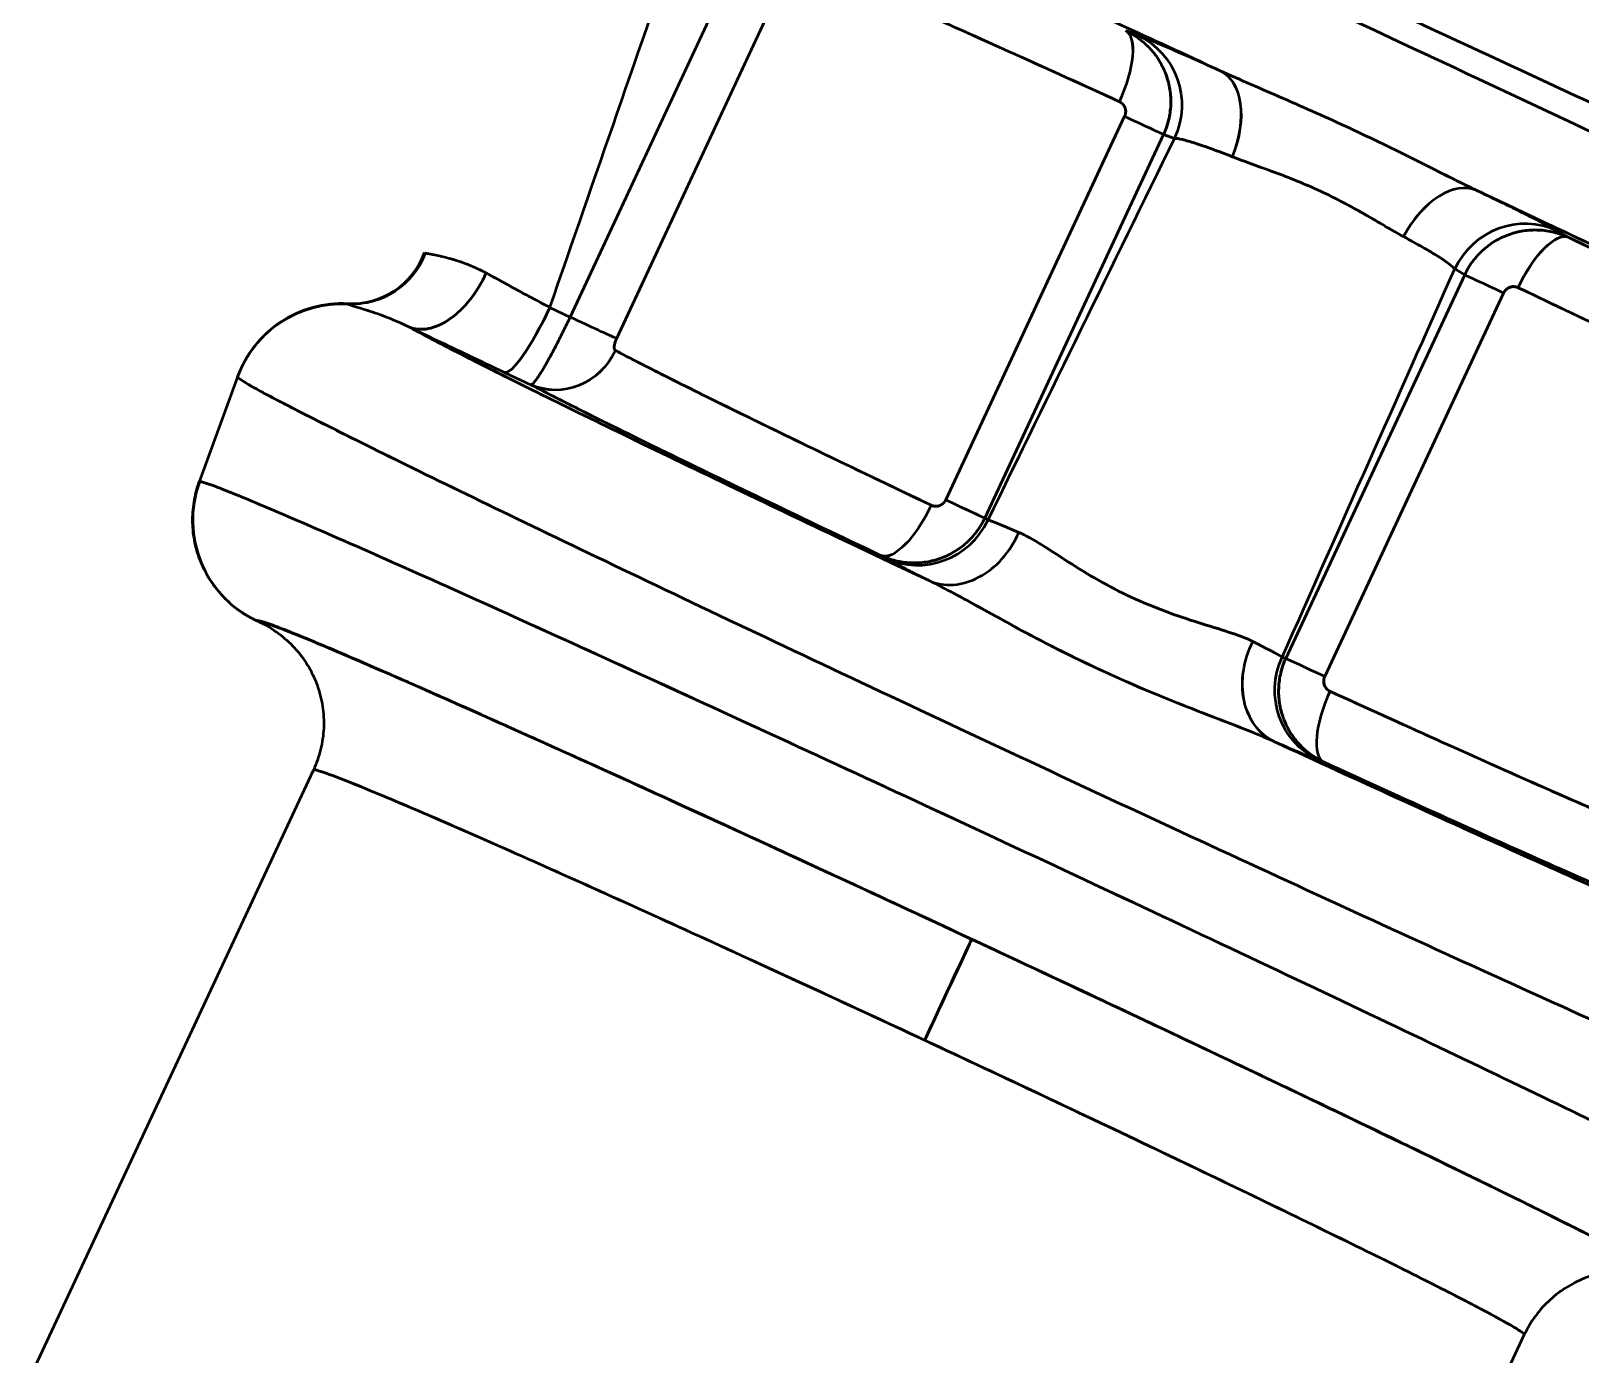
# Model space of a CAD drawing. Header units: millimetres. Extents: x -142 to 142, y -208 to 161.
# Drawn here: x -115.59 to -101.67, y -162.51 to -150.62 of the extents above; entities that cross this region are included whole.
import ezdxf

# ---------------------------------------------------------------- set-up
doc = ezdxf.new("R2010")
doc.units = ezdxf.units.MM
doc.layers.add('1', color=7, linetype='Continuous', true_color=0xffffff)

msp = doc.modelspace()

# ---------------------------------------------------------------- linework, layer by layer
at = {"layer": '1', "color": 251, "linetype": 'Continuous', "lineweight": 50}
for p, q in [((-109.192, -149.856, -1.492), (-110.745, -153.188, -1.492)), ((-110.745, -153.188, 1.492), (-109.192, -149.856, 1.492)), ((-108.775, -150.05, -1.878), (-110.328, -153.382, -1.878)), ((-110.328, -153.382, 1.878), (-108.775, -150.05, 1.878)), ((-105.754, -150.619, -5.682), (-105.646, -150.657, -6.325)), ((-105.646, -150.657, 6.325), (-105.754, -150.619, 5.682)), ((-105.765, -151.385, 5.17), (-107.371, -154.829, 5.17)), ((-107.371, -154.829, -5.17), (-105.765, -151.385, -5.17)), ((-105.415, -151.548, 5.629), (-107.021, -154.993, 5.629)), ((-107.021, -154.993, -5.629), (-105.415, -151.548, -5.629)), ((-105.317, -151.583, 6.216), (-105.415, -151.548, 5.629)), ((-105.415, -151.548, -5.629), (-105.317, -151.583, -6.216)), ((-101.88, -152.413, -6.325), (-101.782, -152.471, -5.682)), ((-101.782, -152.471, 5.682), (-101.88, -152.413, 6.325)), ((-102.711, -152.809, -5.629), (-104.318, -156.253, -5.629)), ((-104.318, -156.253, 5.629), (-102.711, -152.809, 5.629)), ((-102.801, -152.756, -6.216), (-102.711, -152.809, -5.629)), ((-102.711, -152.809, 5.629), (-102.801, -152.756, 6.216)), ((-102.362, -152.972, -5.17), (-103.968, -156.417, -5.17)), ((-103.968, -156.417, 5.17), (-102.362, -152.972, 5.17)), ((-110.927, -153.102, 1.456), (-110.745, -153.188, 1.492)), ((-110.927, -153.102, -1.456), (-110.745, -153.188, -1.492)), ((-113.732, -153.725), (-114.076, -154.668)), ((-111.333, -153.685, -2.133), (-111.099, -153.795, -2.179)), ((-111.333, -153.685, 2.133), (-111.099, -153.795, 2.179)), ((-107.021, -154.993, 5.629), (-106.992, -155.01, 5.824)), ((-106.992, -155.01, -5.824), (-107.021, -154.993, -5.629)), ((-107.912, -155.353, -5.933), (-107.951, -155.331, -5.682)), ((-107.951, -155.331, 5.682), (-107.912, -155.353, 5.933)), ((-113.535, -155.927, 0), (-113.559, -155.916)), ((-104.318, -156.253, -5.629), (-104.35, -156.242, -5.824)), ((-104.35, -156.242, 5.824), (-104.318, -156.253, 5.629)), ((-115.587, -162.694), (-113.051, -157.256)), ((-103.979, -157.182, -5.682), (-104.021, -157.168, -5.933)), ((-104.021, -157.168, 5.933), (-103.979, -157.182, 5.682)), ((-104.711, -167.765), (-102.176, -162.328))]:
    msp.add_line(p, q, dxfattribs=at)
at = {"layer": '1', "color": 251, "linetype": 'Continuous', "lineweight": 50, "extrusion": (-0.848463, 0.388728, 0.359167)}
msp.add_arc((181.58, -17.313, 29.137), 0.6, 89.8618, 178.9285, dxfattribs=at)
at = {"layer": '1', "color": 251, "linetype": 'Continuous', "lineweight": 50, "extrusion": (0.848465, -0.388724, 0.359167)}
msp.add_arc((-181.58, 17.314, -29.138), 0.6, 269.8617, 358.9284, dxfattribs=at)
at = {"layer": '1', "color": 251, "linetype": 'Continuous', "lineweight": 50, "extrusion": (0.164619, -0.057799, -0.984662)}
for centre, start, end in [((-177.845, -50.181, -2.456), 5.7409, 95.5674), ((-182.057, -44.269, -13.882), 185.7409, 275.5673)]:
    msp.add_arc(centre, 0.7, start, end, dxfattribs=at)
at = {"layer": '1', "color": 251, "linetype": 'Continuous', "lineweight": 50, "extrusion": (-0.164619, 0.057799, -0.984662)}
for centre, start, end in [((177.845, 50.181, 2.456), 185.7409, 275.5674), ((182.057, 44.269, 13.882), 5.7409, 95.5673)]:
    msp.add_arc(centre, 0.7, start, end, dxfattribs=at)
at = {"layer": '1', "color": 251, "linetype": 'Continuous', "lineweight": 50, "extrusion": (0.725798, -0.326787, -0.605333)}
msp.add_arc((-181.435, -26.488, -22.172), 0.7, 1.2566, 86.6875, dxfattribs=at)
at = {"layer": '1', "color": 251, "linetype": 'Continuous', "lineweight": 50, "extrusion": (-0.725799, 0.326787, -0.605332)}
msp.add_arc((181.435, 26.488, 22.173), 0.7, 181.2564, 266.6874, dxfattribs=at)
at = {"layer": '1', "color": 251, "linetype": 'Continuous', "lineweight": 50, "extrusion": (0.422601, 0.906316, 6.83168e-06)}
msp.add_arc((32.086, -5.732, -181.899), 0.6, 109.9626, 170, dxfattribs=at)
at = {"layer": '1', "color": 251, "linetype": 'Continuous', "lineweight": 50, "extrusion": (-0.422618, -0.906308, -1.66395e-14)}
for centre, start, end in [((-32.083, 5.733, 181.9), 289.9626, 350), ((-27.917, -5.733, 181.9), 109.9626, 170)]:
    msp.add_arc(centre, 0.6, start, end, dxfattribs=at)
at = {"layer": '1', "color": 251, "linetype": 'Continuous', "lineweight": 50, "extrusion": (0.716868, -0.345939, 0.605332)}
msp.add_arc((-182.232, 9.829, -25.582), 0.7, 1.2564, 86.6874, dxfattribs=at)
at = {"layer": '1', "color": 251, "linetype": 'Continuous', "lineweight": 50, "extrusion": (-0.716867, 0.345938, 0.605333)}
msp.add_arc((182.232, -9.829, 25.582), 0.7, 181.2566, 266.6875, dxfattribs=at)
at = {"layer": '1', "color": 251, "linetype": 'Continuous', "lineweight": 50, "extrusion": (0.150092, -0.088953, 0.984662)}
for centre, start, end in [((-183.755, 8.611, -7.962), 5.7409, 95.5674), ((-187.967, 14.524, 3.464), 185.7409, 275.5673)]:
    msp.add_arc(centre, 0.7, start, end, dxfattribs=at)
at = {"layer": '1', "color": 251, "linetype": 'Continuous', "lineweight": 50, "extrusion": (-0.150092, 0.088953, 0.984662)}
for centre, start, end in [((183.755, -8.611, 7.962), 185.7409, 275.5674), ((187.967, -14.524, -3.464), 5.7409, 95.5673)]:
    msp.add_arc(centre, 0.7, start, end, dxfattribs=at)
at = {"layer": '1', "color": 251, "linetype": 'Continuous', "lineweight": 50, "extrusion": (-0.843162, 0.400095, -0.359167)}
msp.add_arc((181.984, 4.236, 26.857), 0.6, 89.8617, 178.9284, dxfattribs=at)
at = {"layer": '1', "color": 251, "linetype": 'Continuous', "lineweight": 50, "extrusion": (0.843164, -0.400091, -0.359167)}
msp.add_arc((-181.983, -4.236, -26.858), 0.6, 269.8618, 358.9285, dxfattribs=at)
at = {"layer": '1', "color": 251, "linetype": 'Continuous', "lineweight": 50, "extrusion": (0.007671, -0.017157, -0.999823)}
msp.add_arc((-165.08, 93.083, 1.778), 0.7, 44.0935, 116.9891, dxfattribs=at)
at = {"layer": '1', "color": 251, "linetype": 'Continuous', "lineweight": 50, "extrusion": (0.00767, -0.017158, 0.999823)}
msp.add_arc((-165.078, -93.088, 1.778), 0.7, 243.0127, 315.9083, dxfattribs=at)
at = {"layer": '1', "color": 251, "linetype": 'Continuous', "lineweight": 50, "extrusion": (0.715933, -0.345529, -0.60667)}
msp.add_arc((-186.105, -22.261, -26.321), 0.7, 86.9084, 178.7422, dxfattribs=at)
at = {"layer": '1', "color": 251, "linetype": 'Continuous', "lineweight": 50, "extrusion": (0.715933, -0.345529, 0.606671)}
msp.add_arc((-186.105, 22.261, -26.321), 0.7, 181.258, 273.0917, dxfattribs=at)
at = {"layer": '1', "color": 251, "linetype": 'Continuous', "lineweight": 50, "extrusion": (0.422635, 0.9063, -6.83168e-06)}
msp.add_arc((27.914, 5.732, -181.9), 0.6, 289.9626, 350, dxfattribs=at)
at = {"layer": '1', "color": 251, "linetype": 'Continuous', "lineweight": 50, "extrusion": (-0.005992, -0.016463, -0.999847)}
msp.add_arc((-53.296, 183.325, 3.212), 1, 180, 252.9073, dxfattribs=at)
at = {"layer": '1', "color": 251, "linetype": 'Continuous', "lineweight": 50, "extrusion": (0.005992, 0.016463, -0.999847)}
msp.add_arc((53.296, -183.325, -3.212), 1, 360, 72.9073, dxfattribs=at)
at = {"layer": '1', "color": 251, "linetype": 'Continuous', "lineweight": 50, "extrusion": (0.891254, -0.418943, -0.173647)}
msp.add_arc((-185.747, -8.257, -34.47), 0.7, 89.9694, 178.9846, dxfattribs=at)
at = {"layer": '1', "color": 251, "linetype": 'Continuous', "lineweight": 50, "extrusion": (0.891254, -0.418943, 0.173647)}
msp.add_arc((-185.747, 8.257, -34.47), 0.7, 181.0154, 270.0306, dxfattribs=at)
at = {"layer": '1', "color": 251, "linetype": 'Continuous', "lineweight": 50, "extrusion": (-0.42261, -0.906312, -2.5651e-05)}
msp.add_arc((-35.735, -2.078, 185.638), 0.6, 19.9626, 80, dxfattribs=at)
at = {"layer": '1', "color": 251, "linetype": 'Continuous', "lineweight": 50, "extrusion": (0.422618, 0.906308, -5.3707e-15)}
msp.add_arc((35.733, 2.083, -185.638), 0.6, 199.9626, 260, dxfattribs=at)
at = {"layer": '1', "color": 251, "linetype": 'Continuous', "lineweight": 50, "extrusion": (0.318365, -0.16643, -0.933244)}
msp.add_arc((-187.166, -26.203, -7.741), 0.6, 87.5743, 177.2154, dxfattribs=at)
at = {"layer": '1', "color": 251, "linetype": 'Continuous', "lineweight": 50, "extrusion": (-0.318367, 0.166425, -0.933244)}
msp.add_arc((187.165, 26.205, 7.741), 0.6, 267.5751, 357.2162, dxfattribs=at)
at = {"layer": '1', "color": 251, "linetype": 'Continuous', "lineweight": 50, "extrusion": (-0.005992, -0.016463, 0.999847)}
msp.add_arc((-53.296, -184.328, 3.23), 1, 180, 265.0008, dxfattribs=at)
at = {"layer": '1', "color": 251, "linetype": 'Continuous', "lineweight": 50, "extrusion": (0.005992, 0.016463, 0.999847)}
msp.add_arc((53.296, 184.328, -3.23), 1, 360, 85.0008, dxfattribs=at)
at = {"layer": '1', "color": 251, "linetype": 'Continuous', "lineweight": 50, "extrusion": (0.843162, -0.400095, -0.359167)}
msp.add_arc((-186.011, -16.426, -26.832), 0.6, 89.8617, 178.9284, dxfattribs=at)
at = {"layer": '1', "color": 251, "linetype": 'Continuous', "lineweight": 50, "extrusion": (-0.843164, 0.400091, -0.359167)}
msp.add_arc((186.011, 16.426, 26.833), 0.6, 269.8618, 358.9285, dxfattribs=at)
at = {"layer": '1', "color": 251, "linetype": 'Continuous', "lineweight": 50, "extrusion": (-0.422635, -0.9063, -6.83168e-06)}
msp.add_arc((-32.079, 5.735, 185.701), 0.6, 289.9626, 350, dxfattribs=at)
at = {"layer": '1', "color": 251, "linetype": 'Continuous', "lineweight": 50, "extrusion": (0.422618, 0.906308, -1.66395e-14)}
for centre, start, end in [((32.083, -5.733, -185.7), 109.9626, 170), ((27.917, 5.733, -185.7), 289.9626, 350)]:
    msp.add_arc(centre, 0.6, start, end, dxfattribs=at)
at = {"layer": '1', "color": 251, "linetype": 'Continuous', "lineweight": 50, "extrusion": (-0.556309, 0.274517, 0.784322)}
msp.add_arc((186.375, -25.944, 11.692), 0.7, 1.6121, 93.6972, dxfattribs=at)
at = {"layer": '1', "color": 251, "linetype": 'Continuous', "lineweight": 50, "extrusion": (0.556316, -0.274525, 0.784314)}
msp.add_arc((-186.375, 25.943, -11.691), 0.7, 181.6122, 273.6975, dxfattribs=at)
at = {"layer": '1', "color": 251, "linetype": 'Continuous', "lineweight": 50, "extrusion": (-0.567891, 0.249702, -0.784314)}
msp.add_arc((185.051, 21.105, 25.521), 0.7, 1.6122, 93.6975, dxfattribs=at)
at = {"layer": '1', "color": 251, "linetype": 'Continuous', "lineweight": 50, "extrusion": (0.567881, -0.249702, -0.784322)}
msp.add_arc((-185.051, -21.104, -25.52), 0.7, 181.6121, 273.6972, dxfattribs=at)
at = {"layer": '1', "color": 251, "linetype": 'Continuous', "lineweight": 50, "extrusion": (-0.422601, -0.906316, 6.83168e-06)}
msp.add_arc((-27.921, -5.735, 185.7), 0.6, 109.9626, 170, dxfattribs=at)
at = {"layer": '1', "color": 251, "linetype": 'Continuous', "lineweight": 50, "extrusion": (0.848463, -0.388728, 0.359167)}
msp.add_arc((-185.608, 5.123, -29.162), 0.6, 89.8618, 178.9285, dxfattribs=at)
at = {"layer": '1', "color": 251, "linetype": 'Continuous', "lineweight": 50, "extrusion": (-0.848465, 0.388724, 0.359167)}
msp.add_arc((185.608, -5.123, 29.163), 0.6, 269.8617, 358.9284, dxfattribs=at)
at = {"layer": '1', "color": 251, "linetype": 'Continuous', "lineweight": 50, "extrusion": (-0.906311, 0.422612, -0.000400232)}
msp.add_arc((190.178, 7.012, 30.001), 1, 181, 270, dxfattribs=at)
at = {"layer": '1', "color": 251, "linetype": 'Continuous', "lineweight": 50, "extrusion": (0.906305, -0.422625, 0.000399382)}
msp.add_arc((-190.178, -6.988, -29.999), 1, 1, 90, dxfattribs=at)
at = {"layer": '1', "color": 251, "linetype": 'Continuous', "lineweight": 50}
for points, knots in [([(-111.157, -146.65), (-111.16, -146.659, -0.573), (-111.063, -146.723, -1.719), (-110.471, -147.036, -3.924), (-109.015, -147.758, -6.352), (-106.384, -149.017, -8.299), (-103.272, -150.481, -8.982), (-100.15, -151.924, -8.299), (-97.494, -153.13, -6.352), (-96.005, -153.782, -3.924), (-95.385, -154.034, -1.719), (-95.273, -154.067, -0.573), (-95.268, -154.059, 0)], [0, 0, 0, 0, 0.0625, 0.125, 0.25, 0.375, 0.5, 0.625, 0.75, 0.875, 0.9375, 1, 1, 1, 1]), ([(-95.268, -154.059, 0), (-95.273, -154.067, 0.573), (-95.385, -154.034, 1.719), (-96.005, -153.782, 3.924), (-97.494, -153.13, 6.352), (-100.15, -151.924, 8.299), (-103.272, -150.481, 8.982), (-106.384, -149.017, 8.299), (-109.015, -147.758, 6.352), (-110.471, -147.036, 3.924), (-111.063, -146.723, 1.719), (-111.16, -146.659, 0.573), (-111.157, -146.65)], [0, 0, 0, 0, 0.0625, 0.125, 0.25, 0.375, 0.5, 0.625, 0.75, 0.875, 0.9375, 1, 1, 1, 1]), ([(-95.519, -154.494, 0), (-95.515, -154.486, -0.571), (-95.609, -154.423, -1.714), (-96.195, -154.113, -3.913), (-97.643, -153.395, -6.336), (-100.263, -152.141, -8.279), (-103.365, -150.682, -8.962), (-106.477, -149.243, -8.279), (-109.122, -148.042, -6.336), (-110.603, -147.394, -3.913), (-111.217, -147.145, -1.714), (-111.326, -147.113, -0.571), (-111.329, -147.121)], [0, 0, 0, 0, 0.0625, 0.125, 0.25, 0.375, 0.5, 0.625, 0.75, 0.875, 0.9375, 1, 1, 1, 1]), ([(-111.329, -147.121), (-111.326, -147.113, 0.571), (-111.217, -147.145, 1.714), (-110.603, -147.394, 3.913), (-109.122, -148.042, 6.336), (-106.477, -149.243, 8.279), (-103.365, -150.682, 8.962), (-100.263, -152.141, 8.279), (-97.643, -153.395, 6.336), (-96.195, -154.113, 3.913), (-95.609, -154.423, 1.714), (-95.515, -154.486, 0.571), (-95.519, -154.494, 0)], [0, 0, 0, 0, 0.0625, 0.125, 0.25, 0.375, 0.5, 0.625, 0.75, 0.875, 0.9375, 1, 1, 1, 1]), ([(-104.906, -150.977, -7.65), (-104.883, -150.987, -7.662), (-104.838, -151.007, -7.686), (-104.747, -151.048, -7.731), (-104.583, -151.12, -7.801), (-104.34, -151.224, -7.879), (-104.043, -151.355, -7.935), (-103.743, -151.491, -7.954), (-103.446, -151.633, -7.935), (-103.154, -151.777, -7.879), (-102.871, -151.92, -7.786), (-102.69, -152.009, -7.699), (-102.601, -152.051, -7.65)], [0, 0, 0, 0, 0.03125, 0.0625, 0.125, 0.25, 0.375, 0.5, 0.625, 0.75, 0.875, 1, 1, 1, 1]), ([(-102.601, -152.051, 7.65), (-102.623, -152.041, 7.662), (-102.668, -152.019, 7.686), (-102.758, -151.975, 7.731), (-102.918, -151.896, 7.801), (-103.154, -151.777, 7.879), (-103.446, -151.633, 7.935), (-103.743, -151.491, 7.954), (-104.043, -151.355, 7.935), (-104.34, -151.224, 7.879), (-104.631, -151.099, 7.786), (-104.817, -151.017, 7.699), (-104.906, -150.977, 7.65)], [0, 0, 0, 0, 0.03125, 0.0625, 0.125, 0.25, 0.375, 0.5, 0.625, 0.75, 0.875, 1, 1, 1, 1]), ([(-104.799, -151.748, -7.106), (-104.743, -151.77, -7.152), (-104.622, -151.814, -7.235), (-104.424, -151.884, -7.327), (-104.216, -151.965, -7.384), (-104.006, -152.056, -7.403), (-103.801, -152.158, -7.384), (-103.606, -152.266, -7.327), (-103.455, -152.354, -7.25), (-103.342, -152.42, -7.173), (-103.287, -152.451, -7.129), (-103.26, -152.465, -7.106)], [0, 0, 0, 0, 0.125, 0.25, 0.375, 0.5, 0.625, 0.75, 0.875, 0.9375, 1, 1, 1, 1]), ([(-103.26, -152.465, 7.106), (-103.314, -152.437, 7.152), (-103.425, -152.372, 7.235), (-103.606, -152.265, 7.327), (-103.801, -152.158, 7.384), (-104.006, -152.056, 7.403), (-104.216, -151.965, 7.384), (-104.424, -151.884, 7.327), (-104.589, -151.826, 7.25), (-104.713, -151.781, 7.173), (-104.771, -151.759, 7.129), (-104.799, -151.748, 7.106)], [0, 0, 0, 0, 0.125, 0.25, 0.375, 0.5, 0.625, 0.75, 0.875, 0.9375, 1, 1, 1, 1]), ([(-112.049, -152.609, 0.019), (-112.048, -152.61, 0.075), (-112.041, -152.613, 0.186), (-112.011, -152.619, 0.351), (-111.963, -152.628, 0.511), (-111.876, -152.647, 0.715), (-111.726, -152.686, 0.949), (-111.577, -152.749, 1.105), (-111.5, -152.792, 1.172)], [0, 0, 0, 0, 0.125, 0.25, 0.375, 0.5, 0.75, 1, 1, 1, 1]), ([(-112.049, -152.609, -0.019), (-112.048, -152.611, -0.138), (-112.019, -152.618, -0.362), (-111.903, -152.64, -0.669), (-111.731, -152.685, -0.944), (-111.582, -152.746, -1.101), (-111.5, -152.792, -1.172)], [0, 0, 0, 0, 0.271121, 0.508837, 0.741354, 1, 1, 1, 1]), ([(-111.5, -152.792, -1.172), (-111.446, -152.821, -1.219), (-111.333, -152.883, -1.302), (-111.14, -152.988, -1.4), (-111.001, -153.062, -1.441), (-110.927, -153.102, -1.456)], [0, 0, 0, 0, 0.321581, 0.642618, 1, 1, 1, 1]), ([(-112.742, -153.068, -0.017), (-112.742, -153.071, -0.169), (-112.717, -153.08, -0.474), (-112.575, -153.123, -1.068), (-112.367, -153.191, -1.479), (-112.194, -153.276, -1.716)], [0, 0, 0, 0, 0.25, 0.5, 1, 1, 1, 1]), ([(-113.732, -153.725), (-113.735, -153.732, -0.53), (-113.645, -153.792, -1.591), (-113.098, -154.082, -3.63), (-111.75, -154.749, -5.877), (-109.316, -155.913, -7.678), (-106.436, -157.267, -8.31), (-103.548, -158.603, -7.678), (-101.092, -159.719, -5.877), (-99.714, -160.322, -3.63), (-99.14, -160.556, -1.591), (-99.037, -160.586, -0.53), (-99.033, -160.579, 0)], [0, 0, 0, 0, 0.0625, 0.125, 0.25, 0.375, 0.5, 0.625, 0.75, 0.875, 0.9375, 1, 1, 1, 1]), ([(-99.033, -160.579, 0), (-99.037, -160.586, 0.53), (-99.14, -160.556, 1.591), (-99.714, -160.322, 3.63), (-101.092, -159.719, 5.877), (-103.548, -158.603, 7.678), (-106.436, -157.267, 8.31), (-109.316, -155.913, 7.678), (-111.75, -154.749, 5.877), (-113.097, -154.081, 3.63), (-113.645, -153.792, 1.591), (-113.735, -153.732, 0.53), (-113.732, -153.725)], [0, 0, 0, 0, 0.0625, 0.125, 0.25, 0.375, 0.5, 0.625, 0.75, 0.875, 0.9375, 1, 1, 1, 1]), ([(-99.534, -161.448, 0), (-99.53, -161.441, -0.526), (-99.617, -161.383, -1.576), (-100.156, -161.098, -3.599), (-101.488, -160.439, -5.827), (-103.899, -159.285, -7.615), (-106.752, -157.944, -8.243), (-109.613, -156.62, -7.615), (-112.046, -155.515, -5.827), (-113.408, -154.919, -3.599), (-113.973, -154.689, -1.576), (-114.073, -154.66, -0.526), (-114.076, -154.668)], [0, 0, 0, 0, 0.0625, 0.125, 0.25, 0.375, 0.5, 0.625, 0.75, 0.875, 0.9375, 1, 1, 1, 1]), ([(-114.076, -154.668), (-114.073, -154.66, 0.526), (-113.973, -154.689, 1.576), (-113.408, -154.919, 3.599), (-112.046, -155.515, 5.827), (-109.614, -156.621, 7.615), (-106.752, -157.944, 8.243), (-103.898, -159.285, 7.615), (-101.488, -160.439, 5.827), (-100.156, -161.099, 3.599), (-99.617, -161.383, 1.576), (-99.53, -161.441, 0.526), (-99.534, -161.448, 0)], [0, 0, 0, 0, 0.0625, 0.125, 0.25, 0.375, 0.5, 0.625, 0.75, 0.875, 0.9375, 1, 1, 1, 1]), ([(-104.426, -156.998, -6.912), (-104.502, -156.965, -6.972), (-104.655, -156.9, -7.095), (-105.006, -156.765, -7.285), (-105.601, -156.535, -7.488), (-106.361, -156.186, -7.501), (-106.963, -155.852, -7.297), (-107.273, -155.682, -7.106), (-107.418, -155.605, -7), (-107.483, -155.573, -6.944), (-107.522, -155.554, -6.912)], [0, 0, 0, 0, 0.083113, 0.169825, 0.344026, 0.627431, 0.839589, 0.925008, 0.956155, 1, 1, 1, 1]), ([(-107.522, -155.554, 6.912), (-107.449, -155.591, 6.972), (-107.299, -155.667, 7.095), (-106.971, -155.848, 7.285), (-106.413, -156.157, 7.488), (-105.657, -156.515, 7.501), (-105.014, -156.761, 7.297), (-104.684, -156.889, 7.106), (-104.532, -156.951, 7), (-104.465, -156.981, 6.944), (-104.426, -156.998, 6.912)], [0, 0, 0, 0, 0.083113, 0.169825, 0.344026, 0.627431, 0.839589, 0.925008, 0.956155, 1, 1, 1, 1])]:
    msp.add_open_spline(points, degree=3, knots=knots, dxfattribs=at)
at = {"layer": '1', "color": 251, "linetype": 'Continuous', "lineweight": 50, "extrusion": (-0.422554, -0.90617, -0.017452)}
for points in [[(-104.906, -150.977, -7.65), (-105.227, -150.828, -7.591), (-105.828, -150.551, -7.43), (-106.619, -150.189, -7.099), (-107.29, -149.883, -6.717), (-107.86, -149.625, -6.309), (-108.35, -149.405, -5.883), (-108.785, -149.21, -5.434), (-109.182, -149.035, -4.951), (-109.543, -148.876, -4.429), (-109.863, -148.738, -3.876), (-110.14, -148.62, -3.296), (-110.374, -148.523, -2.688), (-110.566, -148.445, -2.038), (-110.667, -148.408, -1.554), (-110.707, -148.394, -1.301)], [(-107.522, -155.554, 6.912), (-107.902, -155.375, 6.808), (-108.632, -155.029, 6.528), (-109.65, -154.542, 5.892), (-110.543, -154.11, 5.065), (-111.286, -153.744, 4.072), (-111.854, -153.457, 2.944), (-112.102, -153.326, 2.137), (-112.194, -153.276, 1.716)]]:
    msp.add_open_spline(points, degree=3, dxfattribs=at)
at = {"layer": '1', "color": 251, "linetype": 'Continuous', "lineweight": 50, "extrusion": (-0.422554, -0.90617, 0.017452)}
for points in [[(-110.707, -148.394, 1.301), (-110.669, -148.407, 1.538), (-110.575, -148.442, 2.001), (-110.383, -148.519, 2.66), (-110.143, -148.619, 3.292), (-109.852, -148.742, 3.899), (-109.514, -148.889, 4.475), (-109.136, -149.055, 5.012), (-108.71, -149.244, 5.519), (-108.211, -149.467, 6.015), (-107.602, -149.741, 6.509), (-106.854, -150.081, 6.984), (-105.949, -150.495, 7.394), (-105.269, -150.809, 7.583), (-104.906, -150.977, 7.65)], [(-112.194, -153.276, -1.716), (-112.102, -153.326, -2.138), (-111.854, -153.458, -2.946), (-111.286, -153.744, -4.073), (-110.543, -154.11, -5.065), (-109.65, -154.542, -5.892), (-108.632, -155.029, -6.528), (-107.902, -155.375, -6.808), (-107.522, -155.554, -6.912)], [(-113.559, -155.916), (-113.558, -155.916, 0.003), (-113.558, -155.916, 0.009), (-113.558, -155.916, 0.015), (-113.558, -155.916, 0.017)], [(-113.558, -155.916, 0.017), (-113.557, -155.912, 0.279), (-113.527, -155.916, 0.783), (-113.422, -155.951, 1.47), (-113.263, -156.013, 2.125), (-113.053, -156.099, 2.746), (-112.791, -156.21, 3.343), (-112.479, -156.344, 3.913), (-112.124, -156.5, 4.443), (-111.723, -156.677, 4.938), (-111.254, -156.886, 5.418), (-110.68, -157.145, 5.894), (-109.961, -157.471, 6.354), (-109.089, -157.87, 6.747), (-108.08, -158.336, 7.01), (-107.011, -158.833, 7.085), (-105.999, -159.307, 6.968), (-105.104, -159.729, 6.708), (-104.342, -160.092, 6.357), (-103.71, -160.394, 5.959), (-103.182, -160.648, 5.538), (-102.729, -160.868, 5.096), (-102.324, -161.066, 4.619), (-101.958, -161.247, 4.098), (-101.639, -161.406, 3.541), (-101.369, -161.543, 2.953), (-101.149, -161.658, 2.335), (-100.974, -161.752, 1.664), (-100.852, -161.824, 0.908), (-100.82, -161.85, 0.326), (-100.823, -161.855, 0.017)]]:
    msp.add_open_spline(points, degree=3, dxfattribs=at)
at = {"layer": '1', "color": 251, "linetype": 'Continuous', "lineweight": 50}
for points in [[(-110.927, -153.102, -1.456), (-110.524, -151.939, -1.434), (-110.12, -150.776, -1.412), (-109.717, -149.613, -1.39)], [(-105.415, -151.548, -5.629), (-105.396, -151.507, -5.629), (-105.366, -151.42, -5.628), (-105.346, -151.283, -5.63), (-105.354, -151.145, -5.634), (-105.389, -151.012, -5.641), (-105.448, -150.887, -5.649), (-105.531, -150.777, -5.659), (-105.634, -150.685, -5.67), (-105.712, -150.639, -5.678), (-105.754, -150.619, -5.682)], [(-105.754, -150.619, 5.682), (-105.712, -150.639, 5.678), (-105.634, -150.685, 5.67), (-105.531, -150.777, 5.659), (-105.449, -150.887, 5.649), (-105.389, -151.012, 5.641), (-105.354, -151.145, 5.634), (-105.346, -151.283, 5.63), (-105.366, -151.42, 5.628), (-105.396, -151.507, 5.629), (-105.415, -151.548, 5.629)], [(-105.646, -150.657, -6.325), (-105.625, -150.664, -6.453), (-105.562, -150.689, -6.699), (-105.417, -150.75, -7.032), (-105.211, -150.84, -7.353), (-105.018, -150.926, -7.556), (-104.906, -150.977, -7.65)], [(-104.906, -150.977, 7.65), (-105.006, -150.931, 7.566), (-105.184, -150.852, 7.383), (-105.385, -150.764, 7.089), (-105.545, -150.696, 6.751), (-105.621, -150.666, 6.475), (-105.646, -150.657, 6.325)], [(-105.765, -151.385, -5.17), (-105.764, -151.382, -5.17), (-105.761, -151.375, -5.169), (-105.758, -151.365, -5.169), (-105.756, -151.353, -5.168), (-105.755, -151.34, -5.166), (-105.757, -151.326, -5.163), (-105.76, -151.312, -5.16), (-105.765, -151.301, -5.157), (-105.77, -151.291, -5.153), (-105.777, -151.281, -5.15), (-105.784, -151.273, -5.146), (-105.792, -151.266, -5.142), (-105.801, -151.26, -5.138), (-105.808, -151.256, -5.135), (-105.812, -151.254, -5.133)], [(-105.812, -151.254, 5.133), (-105.805, -151.257, 5.136), (-105.794, -151.264, 5.141), (-105.78, -151.277, 5.148), (-105.77, -151.29, 5.153), (-105.763, -151.304, 5.158), (-105.759, -151.317, 5.161), (-105.756, -151.329, 5.164), (-105.755, -151.34, 5.166), (-105.756, -151.351, 5.167), (-105.757, -151.362, 5.169), (-105.76, -151.373, 5.169), (-105.763, -151.381, 5.17), (-105.765, -151.385, 5.17)], [(-106.992, -155.01, -5.824), (-106.434, -153.868, -5.954), (-105.875, -152.725, -6.085), (-105.317, -151.583, -6.216)], [(-105.317, -151.583, -6.216), (-105.3, -151.583, -6.303), (-105.252, -151.591, -6.475), (-105.139, -151.623, -6.715), (-104.988, -151.675, -6.93), (-104.865, -151.722, -7.052), (-104.799, -151.748, -7.106)], [(-104.799, -151.748, 7.106), (-104.865, -151.722, 7.052), (-104.988, -151.675, 6.93), (-105.139, -151.623, 6.715), (-105.252, -151.591, 6.475), (-105.3, -151.583, 6.303), (-105.317, -151.583, 6.216)], [(-102.601, -152.051, -7.65), (-102.502, -152.099, -7.566), (-102.326, -152.185, -7.383), (-102.13, -152.282, -7.089), (-101.975, -152.36, -6.752), (-101.903, -152.399, -6.475), (-101.88, -152.413, -6.325)], [(-101.88, -152.413, 6.325), (-101.9, -152.401, 6.454), (-101.96, -152.368, 6.702), (-102.1, -152.297, 7.035), (-102.3, -152.197, 7.353), (-102.49, -152.105, 7.556), (-102.601, -152.051, 7.65)], [(-101.782, -152.471, -5.682), (-101.824, -152.452, -5.678), (-101.91, -152.422, -5.67), (-102.046, -152.402, -5.659), (-102.184, -152.41, -5.649), (-102.318, -152.444, -5.641), (-102.442, -152.503, -5.634), (-102.553, -152.586, -5.63), (-102.645, -152.688, -5.628), (-102.692, -152.768, -5.629), (-102.711, -152.809, -5.629)], [(-102.711, -152.809, 5.629), (-102.692, -152.768, 5.629), (-102.645, -152.688, 5.628), (-102.553, -152.586, 5.63), (-102.442, -152.503, 5.634), (-102.318, -152.444, 5.641), (-102.184, -152.41, 5.649), (-102.046, -152.402, 5.659), (-101.91, -152.422, 5.67), (-101.824, -152.452, 5.678), (-101.782, -152.471, 5.682)], [(-103.26, -152.465, -7.106), (-103.198, -152.499, -7.052), (-103.084, -152.563, -6.93), (-102.946, -152.645, -6.715), (-102.849, -152.711, -6.475), (-102.812, -152.743, -6.303), (-102.801, -152.756, -6.216)], [(-102.801, -152.756, 6.216), (-102.812, -152.743, 6.303), (-102.849, -152.711, 6.475), (-102.946, -152.645, 6.715), (-103.084, -152.563, 6.93), (-103.198, -152.499, 7.052), (-103.26, -152.465, 7.106)], [(-98.634, -154.007, -2.179), (-98.744, -153.949, -2.502), (-99.009, -153.814, -3.112), (-99.529, -153.556, -3.93), (-100.157, -153.249, -4.638), (-100.911, -152.886, -5.244), (-101.479, -152.615, -5.553), (-101.782, -152.471, -5.682)], [(-101.782, -152.471, 5.682), (-101.42, -152.643, 5.528), (-100.743, -152.966, 5.142), (-99.87, -153.388, 4.366), (-99.126, -153.755, 3.358), (-98.775, -153.933, 2.592), (-98.634, -154.007, 2.179)], [(-112.742, -153.068, 0), (-112.668, -153.072, 0), (-112.518, -153.055, 0), (-112.313, -152.962, 0), (-112.148, -152.809, 0), (-112.074, -152.678, 0), (-112.049, -152.608, 0)], [(-112.049, -152.608, 0), (-112.049, -152.608, 0.003), (-112.049, -152.608, 0.01), (-112.049, -152.609, 0.016), (-112.049, -152.609, 0.019)], [(-112.049, -152.608, 0), (-112.049, -152.608, -0.003), (-112.049, -152.608, -0.01), (-112.049, -152.609, -0.016), (-112.049, -152.609, -0.019)], [(-111.5, -152.792, 1.172), (-111.442, -152.823, 1.222), (-111.294, -152.905, 1.334), (-111.063, -153.029, 1.429), (-110.927, -153.102, 1.456)], [(-104.35, -156.242, -5.824), (-103.834, -155.08, -5.954), (-103.317, -153.918, -6.085), (-102.801, -152.756, -6.216)], [(-104.35, -156.242, 5.824), (-103.834, -155.08, 5.954), (-103.317, -153.918, 6.085), (-102.801, -152.756, 6.216)], [(-102.231, -152.924, -5.133), (-102.238, -152.921, -5.136), (-102.251, -152.916, -5.141), (-102.269, -152.914, -5.148), (-102.286, -152.915, -5.153), (-102.301, -152.918, -5.158), (-102.313, -152.923, -5.161), (-102.324, -152.929, -5.164), (-102.333, -152.936, -5.166), (-102.341, -152.943, -5.167), (-102.349, -152.951, -5.169), (-102.356, -152.961, -5.169), (-102.36, -152.968, -5.17), (-102.362, -152.972, -5.17)], [(-102.362, -152.972, 5.17), (-102.36, -152.969, 5.17), (-102.357, -152.963, 5.169), (-102.351, -152.954, 5.169), (-102.343, -152.944, 5.168), (-102.333, -152.935, 5.166), (-102.322, -152.928, 5.163), (-102.309, -152.921, 5.16), (-102.297, -152.918, 5.157), (-102.286, -152.915, 5.153), (-102.275, -152.914, 5.15), (-102.264, -152.915, 5.146), (-102.253, -152.916, 5.142), (-102.242, -152.919, 5.138), (-102.235, -152.922, 5.135), (-102.231, -152.924, 5.133)], [(-112.742, -153.068, 0), (-112.848, -153.063, 0), (-113.061, -153.086, 0), (-113.355, -153.219, 0), (-113.591, -153.438, 0), (-113.696, -153.625, 0), (-113.732, -153.725)], [(-112.742, -153.068, 0), (-112.742, -153.068, -0.003), (-112.742, -153.068, -0.008), (-112.742, -153.068, -0.014), (-112.742, -153.068, -0.017)], [(-112.742, -153.068, 0), (-112.742, -153.068, 0.003), (-112.742, -153.068, 0.008), (-112.742, -153.068, 0.014), (-112.742, -153.068, 0.017)], [(-112.742, -153.068, 0.017), (-112.742, -153.07, 0.111), (-112.732, -153.075, 0.298), (-112.692, -153.088, 0.575), (-112.628, -153.107, 0.837), (-112.546, -153.133, 1.077), (-112.453, -153.165, 1.288), (-112.357, -153.202, 1.467), (-112.267, -153.24, 1.612), (-112.216, -153.264, 1.685), (-112.194, -153.276, 1.716)], [(-111.099, -153.795, 2.179), (-111.095, -153.796, 2.134), (-111.083, -153.79, 2.043), (-111.055, -153.758, 1.914), (-111.017, -153.703, 1.794), (-110.972, -153.627, 1.689), (-110.919, -153.534, 1.604), (-110.863, -153.428, 1.54), (-110.804, -153.31, 1.501), (-110.764, -153.229, 1.492), (-110.745, -153.188, 1.492)], [(-110.745, -153.188, -1.492), (-110.764, -153.229, -1.492), (-110.804, -153.31, -1.501), (-110.863, -153.428, -1.54), (-110.919, -153.534, -1.604), (-110.972, -153.627, -1.689), (-111.017, -153.703, -1.794), (-111.055, -153.757, -1.914), (-111.083, -153.79, -2.043), (-111.095, -153.796, -2.134), (-111.099, -153.795, -2.179)], [(-112.194, -153.276, -1.716), (-112.112, -153.315, -1.785), (-111.94, -153.397, -1.907), (-111.671, -153.526, -2.043), (-111.451, -153.629, -2.11), (-111.333, -153.685, -2.133)], [(-112.194, -153.276, 1.716), (-112.129, -153.307, 1.771), (-111.996, -153.371, 1.869), (-111.799, -153.465, 1.981), (-111.587, -153.565, 2.07), (-111.421, -153.644, 2.116), (-111.333, -153.685, 2.133)], [(-110.328, -153.382, -1.878), (-110.333, -153.391, -1.878), (-110.34, -153.41, -1.881), (-110.348, -153.437, -1.894), (-110.35, -153.46, -1.915), (-110.347, -153.479, -1.942), (-110.342, -153.486, -1.963), (-110.338, -153.488, -1.974)], [(-110.338, -153.488, 1.974), (-110.341, -153.487, 1.967), (-110.344, -153.483, 1.953), (-110.348, -153.474, 1.936), (-110.349, -153.465, 1.922), (-110.349, -153.454, 1.91), (-110.348, -153.444, 1.9), (-110.346, -153.434, 1.893), (-110.344, -153.424, 1.888), (-110.341, -153.414, 1.884), (-110.338, -153.404, 1.88), (-110.334, -153.394, 1.878), (-110.33, -153.386, 1.878), (-110.328, -153.382, 1.878)], [(-111.099, -153.795, -2.179), (-110.965, -153.865, -2.571), (-110.629, -154.036, -3.31), (-109.943, -154.374, -4.278), (-109.02, -154.821, -5.127), (-108.325, -155.153, -5.523), (-107.951, -155.331, -5.682)], [(-107.951, -155.331, 5.682), (-108.309, -155.16, 5.53), (-108.981, -154.84, 5.147), (-109.848, -154.421, 4.383), (-110.604, -154.048, 3.364), (-110.957, -153.869, 2.595), (-111.099, -153.795, 2.179)], [(-113.559, -155.916), (-113.615, -155.89), (-113.722, -155.827, 0), (-113.862, -155.705, 0), (-113.978, -155.559, 0), (-114.065, -155.395, 0), (-114.12, -155.217, 0), (-114.141, -155.032, 0), (-114.128, -154.846, 0), (-114.097, -154.726, 0), (-114.076, -154.668)], [(-107.502, -154.878, -5.133), (-107.495, -154.881, -5.136), (-107.482, -154.885, -5.141), (-107.464, -154.888, -5.148), (-107.447, -154.887, -5.153), (-107.432, -154.883, -5.158), (-107.42, -154.878, -5.161), (-107.409, -154.872, -5.164), (-107.4, -154.866, -5.166), (-107.391, -154.859, -5.167), (-107.384, -154.85, -5.169), (-107.377, -154.841, -5.169), (-107.373, -154.833, -5.17), (-107.371, -154.829, -5.17)], [(-107.371, -154.829, 5.17), (-107.373, -154.833, 5.17), (-107.376, -154.839, 5.169), (-107.382, -154.848, 5.169), (-107.39, -154.857, 5.168), (-107.4, -154.866, 5.166), (-107.411, -154.874, 5.163), (-107.424, -154.88, 5.16), (-107.435, -154.884, 5.157), (-107.447, -154.886, 5.153), (-107.458, -154.887, 5.15), (-107.469, -154.887, 5.146), (-107.48, -154.886, 5.142), (-107.491, -154.883, 5.138), (-107.498, -154.88, 5.135), (-107.502, -154.878, 5.133)], [(-107.951, -155.331, -5.682), (-107.909, -155.35, -5.678), (-107.823, -155.38, -5.67), (-107.686, -155.4, -5.659), (-107.549, -155.392, -5.649), (-107.415, -155.358, -5.641), (-107.291, -155.298, -5.634), (-107.18, -155.216, -5.63), (-107.088, -155.113, -5.628), (-107.041, -155.034, -5.629), (-107.021, -154.993, -5.629)], [(-107.021, -154.993, 5.629), (-107.041, -155.034, 5.629), (-107.088, -155.113, 5.628), (-107.18, -155.216, 5.63), (-107.291, -155.298, 5.634), (-107.415, -155.358, 5.641), (-107.549, -155.392, 5.649), (-107.686, -155.4, 5.659), (-107.823, -155.38, 5.67), (-107.909, -155.35, 5.678), (-107.951, -155.331, 5.682)], [(-106.715, -155.122, -6.491), (-106.829, -155.073, -6.333), (-106.943, -155.025, -6.111), (-106.992, -155.01, -5.824)], [(-106.992, -155.01, 5.824), (-106.943, -155.025, 6.111), (-106.829, -155.073, 6.333), (-106.715, -155.122, 6.491)], [(-104.614, -156.101, -6.491), (-104.676, -156.07, -6.578), (-104.824, -156.016, -6.736), (-105.099, -155.935, -6.912), (-105.4, -155.834, -7.02), (-105.709, -155.707, -7.057), (-106.005, -155.553, -7.02), (-106.275, -155.386, -6.912), (-106.514, -155.228, -6.736), (-106.651, -155.149, -6.578), (-106.715, -155.122, -6.491)], [(-106.715, -155.122, 6.491), (-106.651, -155.149, 6.578), (-106.514, -155.228, 6.736), (-106.275, -155.386, 6.912), (-106.005, -155.553, 7.02), (-105.709, -155.707, 7.057), (-105.4, -155.834, 7.02), (-105.099, -155.935, 6.912), (-104.824, -156.016, 6.736), (-104.676, -156.07, 6.578), (-104.614, -156.101, 6.491)], [(-107.522, -155.554, -6.912), (-107.574, -155.529, -6.839), (-107.666, -155.483, -6.688), (-107.771, -155.429, -6.464), (-107.855, -155.386, -6.223), (-107.897, -155.362, -6.034), (-107.912, -155.353, -5.933)], [(-107.912, -155.353, 5.933), (-107.895, -155.364, 6.049), (-107.842, -155.393, 6.277), (-107.723, -155.454, 6.586), (-107.598, -155.517, 6.805), (-107.522, -155.554, 6.912)], [(-113.535, -155.927, 0), (-113.531, -155.92, -0.459), (-113.442, -155.944, -1.356), (-113.074, -156.091, -2.666), (-112.486, -156.342, -3.87), (-111.7, -156.688, -4.929), (-110.741, -157.118, -5.804), (-109.665, -157.608, -6.455), (-108.436, -158.172, -6.884), (-107.58, -158.57, -6.983), (-107.137, -158.776, -6.983)], [(-107.142, -158.774, 6.983), (-107.575, -158.572, 6.982), (-108.416, -158.182, 6.885), (-109.61, -157.633, 6.48), (-110.717, -157.129, 5.824), (-111.687, -156.694, 4.944), (-112.485, -156.342, 3.873), (-113.081, -156.088, 2.651), (-113.445, -155.943, 1.337), (-113.531, -155.921, 0.45), (-113.535, -155.927, 0)], [(-113.535, -155.927, 0), (-113.476, -155.955, 0), (-113.363, -156.022, 0), (-113.216, -156.154, 0), (-113.097, -156.311, 0), (-113.012, -156.489, 0), (-112.963, -156.681, 0), (-112.952, -156.878, 0), (-112.98, -157.073, 0), (-113.024, -157.197, 0), (-113.051, -157.256)], [(-104.35, -156.242, -5.824), (-104.393, -156.214, -6.111), (-104.503, -156.157, -6.333), (-104.614, -156.101, -6.491)], [(-104.614, -156.101, 6.491), (-104.503, -156.157, 6.333), (-104.393, -156.214, 6.111), (-104.35, -156.242, 5.824)], [(-104.318, -156.253, -5.629), (-104.337, -156.295, -5.629), (-104.367, -156.382, -5.628), (-104.386, -156.519, -5.63), (-104.379, -156.656, -5.634), (-104.344, -156.79, -5.641), (-104.284, -156.914, -5.649), (-104.202, -157.024, -5.659), (-104.099, -157.116, -5.67), (-104.021, -157.163, -5.678), (-103.979, -157.182, -5.682)], [(-103.979, -157.182, 5.682), (-104.021, -157.163, 5.678), (-104.099, -157.116, 5.67), (-104.202, -157.024, 5.659), (-104.284, -156.914, 5.649), (-104.344, -156.79, 5.641), (-104.379, -156.656, 5.634), (-104.386, -156.519, 5.63), (-104.367, -156.382, 5.628), (-104.337, -156.295, 5.629), (-104.318, -156.253, 5.629)], [(-103.968, -156.417, -5.17), (-103.969, -156.42, -5.17), (-103.972, -156.426, -5.169), (-103.975, -156.437, -5.169), (-103.977, -156.449, -5.168), (-103.978, -156.462, -5.166), (-103.976, -156.476, -5.163), (-103.973, -156.489, -5.16), (-103.968, -156.501, -5.157), (-103.963, -156.511, -5.153), (-103.956, -156.52, -5.15), (-103.949, -156.528, -5.146), (-103.941, -156.536, -5.142), (-103.932, -156.542, -5.138), (-103.925, -156.546, -5.135), (-103.921, -156.548, -5.133)], [(-103.921, -156.548, 5.133), (-103.928, -156.545, 5.136), (-103.939, -156.537, 5.141), (-103.953, -156.525, 5.148), (-103.963, -156.512, 5.153), (-103.97, -156.498, 5.158), (-103.974, -156.485, 5.161), (-103.977, -156.473, 5.164), (-103.977, -156.462, 5.166), (-103.977, -156.451, 5.167), (-103.976, -156.44, 5.169), (-103.973, -156.429, 5.169), (-103.97, -156.421, 5.17), (-103.968, -156.417, 5.17)], [(-104.021, -157.168, -5.933), (-104.041, -157.161, -6.05), (-104.097, -157.139, -6.277), (-104.221, -157.087, -6.586), (-104.349, -157.032, -6.805), (-104.426, -156.998, -6.912)], [(-104.426, -156.998, 6.912), (-104.373, -157.021, 6.838), (-104.278, -157.062, 6.688), (-104.17, -157.109, 6.464), (-104.083, -157.145, 6.222), (-104.038, -157.162, 6.033), (-104.021, -157.168, 5.933)], [(-107.564, -159.68, 6), (-107.92, -159.514, 6), (-108.632, -159.184, 5.922), (-109.662, -158.712, 5.579), (-110.612, -158.281, 5.02), (-111.448, -157.908, 4.269), (-112.136, -157.608, 3.354), (-112.651, -157.392, 2.31), (-112.971, -157.268, 1.178), (-113.048, -157.249, 0.393), (-113.051, -157.256)], [(-113.051, -157.256), (-113.048, -157.249, -0.393), (-112.971, -157.268, -1.178), (-112.651, -157.392, -2.311), (-112.135, -157.609, -3.355), (-111.446, -157.909, -4.271), (-110.61, -158.282, -5.021), (-109.659, -158.713, -5.58), (-108.628, -159.186, -5.923), (-107.916, -159.516, -6), (-107.56, -159.682, -6)], [(-103.979, -157.182, -5.682), (-103.688, -157.316, -5.559), (-103.137, -157.567, -5.264), (-102.417, -157.892, -4.708), (-101.747, -158.191, -3.995), (-101.179, -158.439, -3.137), (-100.897, -158.559, -2.51), (-100.779, -158.607, -2.179)], [(-100.779, -158.607, 2.179), (-100.918, -158.55, 2.57), (-101.265, -158.402, 3.309), (-101.972, -158.092, 4.286), (-102.908, -157.671, 5.131), (-103.605, -157.354, 5.524), (-103.979, -157.182, 5.682)], [(-100.847, -161.844, 0), (-100.844, -161.836, 0.459), (-100.92, -161.784, 1.357), (-101.268, -161.596, 2.666), (-101.839, -161.307, 3.87), (-102.609, -160.927, 4.93), (-103.556, -160.469, 5.805), (-104.623, -159.959, 6.456), (-105.845, -159.38, 6.884), (-106.699, -158.98, 6.983), (-107.142, -158.774, 6.983)], [(-107.137, -158.776, -6.983), (-106.704, -158.978, -6.982), (-105.864, -159.372, -6.885), (-104.676, -159.933, -6.48), (-103.579, -160.458, -5.824), (-102.622, -160.921, -4.944), (-101.839, -161.306, -3.874), (-101.262, -161.599, -2.652), (-100.917, -161.785, -1.338), (-100.844, -161.836, -0.451), (-100.847, -161.844, 0)], [(-102.176, -162.328), (-102.172, -162.32, 0.393), (-102.236, -162.273, 1.178), (-102.537, -162.108, 2.311), (-103.035, -161.852, 3.355), (-103.707, -161.518, 4.271), (-104.531, -161.117, 5.021), (-105.472, -160.665, 5.58), (-106.497, -160.18, 5.923), (-107.208, -159.846, 6), (-107.564, -159.68, 6)], [(-107.56, -159.682, -6), (-107.204, -159.848, -6), (-106.493, -160.182, -5.922), (-105.469, -160.667, -5.579), (-104.529, -161.118, -5.02), (-103.706, -161.518, -4.269), (-103.034, -161.852, -3.354), (-102.537, -162.108, -2.31), (-102.236, -162.273, -1.178), (-102.172, -162.32, -0.393), (-102.176, -162.328)], [(-100.847, -161.844, 0), (-100.906, -161.816, 0), (-101.03, -161.773, 0), (-101.225, -161.745, 0), (-101.422, -161.756, 0), (-101.614, -161.804, 0), (-101.791, -161.89, 0), (-101.949, -162.008, 0), (-102.081, -162.155, 0), (-102.148, -162.268, 0), (-102.176, -162.328)]]:
    msp.add_open_spline(points, degree=3, dxfattribs=at)
at = {"layer": '1', "color": 251, "linetype": 'Continuous', "lineweight": 50, "extrusion": (-0.157416, 0.0734, 0.984801)}
msp.add_open_spline([(-110.927, -153.102, 1.456), (-110.524, -151.939, 1.434), (-110.12, -150.776, 1.412), (-109.717, -149.613, 1.39)], degree=3, dxfattribs=at)
at = {"layer": '1', "color": 251, "linetype": 'Continuous', "lineweight": 50, "extrusion": (-0.422539, -0.906138, -0.019356)}
for points, knots in [([(-105.812, -151.254, -5.133), (-106.133, -151.107, -4.997), (-106.751, -150.826, -4.652), (-107.57, -150.46, -3.93), (-108.243, -150.165, -3.031), (-108.571, -150.027, -2.335), (-108.7, -149.975, -1.974)], [0, 0, 0, 0, 0.246921, 0.49392, 0.747102, 1, 1, 1, 1]), ([(-107.502, -154.878, 5.133), (-107.819, -154.727, 4.998), (-108.426, -154.437, 4.656), (-109.231, -154.046, 3.94), (-109.893, -153.718, 3.042), (-110.213, -153.554, 2.341), (-110.338, -153.488, 1.974)], [0, 0, 0, 0, 0.245777, 0.489368, 0.743303, 1, 1, 1, 1])]:
    msp.add_open_spline(points, degree=3, knots=knots, dxfattribs=at)
at = {"layer": '1', "color": 251, "linetype": 'Continuous', "lineweight": 50, "extrusion": (-0.422539, -0.906138, 0.019356)}
for points, knots in [([(-108.7, -149.975, 1.974), (-108.574, -150.026, 2.326), (-108.257, -150.159, 3.004), (-107.597, -150.448, 3.901), (-106.775, -150.815, 4.637), (-106.141, -151.103, 4.994), (-105.812, -151.254, 5.133)], [0, 0, 0, 0, 0.246266, 0.493, 0.746655, 1, 1, 1, 1]), ([(-110.338, -153.488, -1.974), (-110.219, -153.551, -2.323), (-109.917, -153.706, -2.994), (-109.277, -154.024, -3.889), (-108.467, -154.417, -4.631), (-107.833, -154.72, -4.992), (-107.502, -154.878, -5.133)], [0, 0, 0, 0, 0.243908, 0.487994, 0.743246, 1, 1, 1, 1])]:
    msp.add_open_spline(points, degree=3, knots=knots, dxfattribs=at)
at = {"layer": '1', "color": 251, "linetype": 'Continuous', "lineweight": 50, "extrusion": (-0.892538, 0.416196, 0.173656)}
msp.add_open_spline([(-106.992, -155.01, 5.824), (-106.434, -153.868, 5.954), (-105.875, -152.725, 6.085), (-105.317, -151.583, 6.216)], degree=3, dxfattribs=at)
at = {"layer": '1', "color": 251, "linetype": 'Continuous', "lineweight": 50, "extrusion": (0.422554, 0.90617, 0.017452)}
for points in [[(-96.894, -154.835, -1.301), (-96.928, -154.815, -1.538), (-97.015, -154.765, -2.001), (-97.197, -154.667, -2.66), (-97.428, -154.547, -3.292), (-97.71, -154.404, -3.899), (-98.039, -154.24, -4.475), (-98.41, -154.057, -5.012), (-98.829, -153.851, -5.519), (-99.32, -153.613, -6.016), (-99.922, -153.323, -6.509), (-100.662, -152.968, -6.984), (-101.561, -152.541, -7.394), (-102.239, -152.222, -7.583), (-102.601, -152.051, -7.65)], [(-100.823, -161.855, -0.017), (-100.821, -161.851, -0.279), (-100.843, -161.831, -0.783), (-100.938, -161.773, -1.47), (-101.088, -161.691, -2.125), (-101.289, -161.585, -2.746), (-101.541, -161.456, -3.343), (-101.845, -161.303, -3.913), (-102.193, -161.131, -4.443), (-102.586, -160.938, -4.938), (-103.047, -160.713, -5.418), (-103.615, -160.439, -5.894), (-104.327, -160.099, -6.354), (-105.193, -159.687, -6.747), (-106.198, -159.213, -7.01), (-107.266, -158.714, -7.085), (-108.279, -158.244, -6.968), (-109.179, -157.829, -6.708), (-109.946, -157.478, -6.357), (-110.584, -157.188, -5.959), (-111.118, -156.948, -5.538), (-111.577, -156.742, -5.096), (-111.989, -156.559, -4.619), (-112.363, -156.395, -4.098), (-112.69, -156.253, -3.541), (-112.969, -156.134, -2.953), (-113.199, -156.039, -2.335), (-113.383, -155.966, -1.664), (-113.516, -155.918, -0.908), (-113.557, -155.911, -0.326), (-113.558, -155.916, -0.017)], [(-99.678, -159.112, 1.716), (-99.775, -159.074, 2.138), (-100.036, -158.969, 2.946), (-100.62, -158.718, 4.073), (-101.378, -158.383, 5.065), (-102.283, -157.977, 5.892), (-103.31, -157.511, 6.528), (-104.044, -157.174, 6.808), (-104.426, -156.998, 6.912)]]:
    msp.add_open_spline(points, degree=3, dxfattribs=at)
at = {"layer": '1', "color": 251, "linetype": 'Continuous', "lineweight": 50, "extrusion": (0.422554, 0.90617, -0.017452)}
for points in [[(-102.601, -152.051, 7.65), (-102.281, -152.202, 7.591), (-101.682, -152.484, 7.43), (-100.897, -152.857, 7.099), (-100.231, -153.175, 6.717), (-99.667, -153.445, 6.309), (-99.183, -153.679, 5.883), (-98.755, -153.888, 5.434), (-98.365, -154.079, 4.951), (-98.012, -154.254, 4.429), (-97.699, -154.41, 3.876), (-97.431, -154.546, 3.296), (-97.206, -154.663, 2.688), (-97.024, -154.76, 2.038), (-96.93, -154.813, 1.554), (-96.894, -154.835, 1.301)], [(-104.426, -156.998, -6.912), (-104.044, -157.174, -6.808), (-103.31, -157.511, -6.528), (-102.283, -157.978, -5.892), (-101.378, -158.384, -5.065), (-100.62, -158.718, -4.072), (-100.035, -158.969, -2.944), (-99.775, -159.075, -2.137), (-99.678, -159.112, -1.716)]]:
    msp.add_open_spline(points, degree=3, dxfattribs=at)
at = {"layer": '1', "color": 251, "linetype": 'Continuous', "lineweight": 50, "extrusion": (0.422539, 0.906138, 0.019356)}
for points, knots in [([(-99.395, -154.314, -1.974), (-99.492, -154.262, -2.26), (-99.728, -154.14, -2.809), (-100.199, -153.905, -3.552), (-100.776, -153.622, -4.2), (-101.454, -153.294, -4.744), (-101.964, -153.051, -5.019), (-102.231, -152.924, -5.133)], [0, 0, 0, 0, 0.199935, 0.396129, 0.591968, 0.793117, 1, 1, 1, 1]), ([(-101.033, -157.827, 1.974), (-101.157, -157.776, 2.323), (-101.472, -157.644, 2.996), (-102.128, -157.357, 3.893), (-102.951, -156.99, 4.633), (-103.589, -156.699, 4.992), (-103.921, -156.548, 5.133)], [0, 0, 0, 0, 0.243916, 0.489413, 0.744567, 1, 1, 1, 1])]:
    msp.add_open_spline(points, degree=3, knots=knots, dxfattribs=at)
at = {"layer": '1', "color": 251, "linetype": 'Continuous', "lineweight": 50, "extrusion": (0.422539, 0.906138, -0.019356)}
for points, knots in [([(-102.231, -152.924, 5.133), (-101.911, -153.076, 4.997), (-101.3, -153.368, 4.651), (-100.495, -153.759, 3.932), (-99.837, -154.085, 3.035), (-99.519, -154.248, 2.338), (-99.395, -154.314, 1.974)], [0, 0, 0, 0, 0.247974, 0.492968, 0.745015, 1, 1, 1, 1]), ([(-103.921, -156.548, -5.133), (-103.664, -156.665, -5.024), (-103.173, -156.889, -4.764), (-102.497, -157.192, -4.243), (-101.899, -157.458, -3.6), (-101.394, -157.677, -2.838), (-101.138, -157.784, -2.269), (-101.033, -157.827, -1.974)], [0, 0, 0, 0, 0.197415, 0.389495, 0.588639, 0.793816, 1, 1, 1, 1])]:
    msp.add_open_spline(points, degree=3, knots=knots, dxfattribs=at)
at = {"layer": '1', "color": 251, "linetype": 'Continuous', "lineweight": 50, "extrusion": (-0.422553, -0.90617, -0.017452)}
msp.add_open_spline([(-113.558, -155.916, -0.017), (-113.558, -155.916, -0.015), (-113.558, -155.916, -0.009), (-113.558, -155.916, -0.003), (-113.559, -155.916)], degree=3, dxfattribs=at)

doc.saveas('drawing.dxf')
